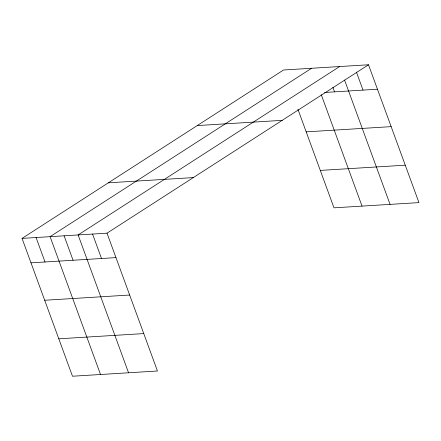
<?xml version="1.0" encoding="UTF-8"?>
<svg xmlns="http://www.w3.org/2000/svg" width="441" height="441" viewBox="0 0 441 441"><rect width="100%" height="100%" fill="white"/><g stroke="black" fill="none" stroke-linecap="round" stroke-linejoin="round"><path stroke-width="0.66" d="M22.05 238.394L107.009 233.168L157.454 371.002L72.489 376.228L22.05 238.394L283.546 69.998L368.511 64.772L418.95 202.606L333.991 207.832L297.923 109.285M311.589 68.272L50.087 236.668L100.526 374.503M339.625 66.552L78.123 234.943L128.563 372.777M107.009 233.168L368.511 64.772M324.537 92.472L377.457 89.22M197.254 125.569L282.218 120.343M306.186 131.865L391.15 126.639M108.343 182.822L193.307 177.596M320.298 170.413L405.257 165.188M30.997 262.842L115.955 257.616M44.69 300.255L129.648 295.029M58.796 338.809L143.76 333.583M356.422 72.092L363.015 90.107M344.57 80.058L390.065 204.381M332.905 87.357L334.548 91.86M321.241 94.655L362.028 206.107M92.566 234.055L101.513 258.503M64.105 235.808L73.052 260.251M36.068 237.534L45.015 261.976"/></g></svg>
